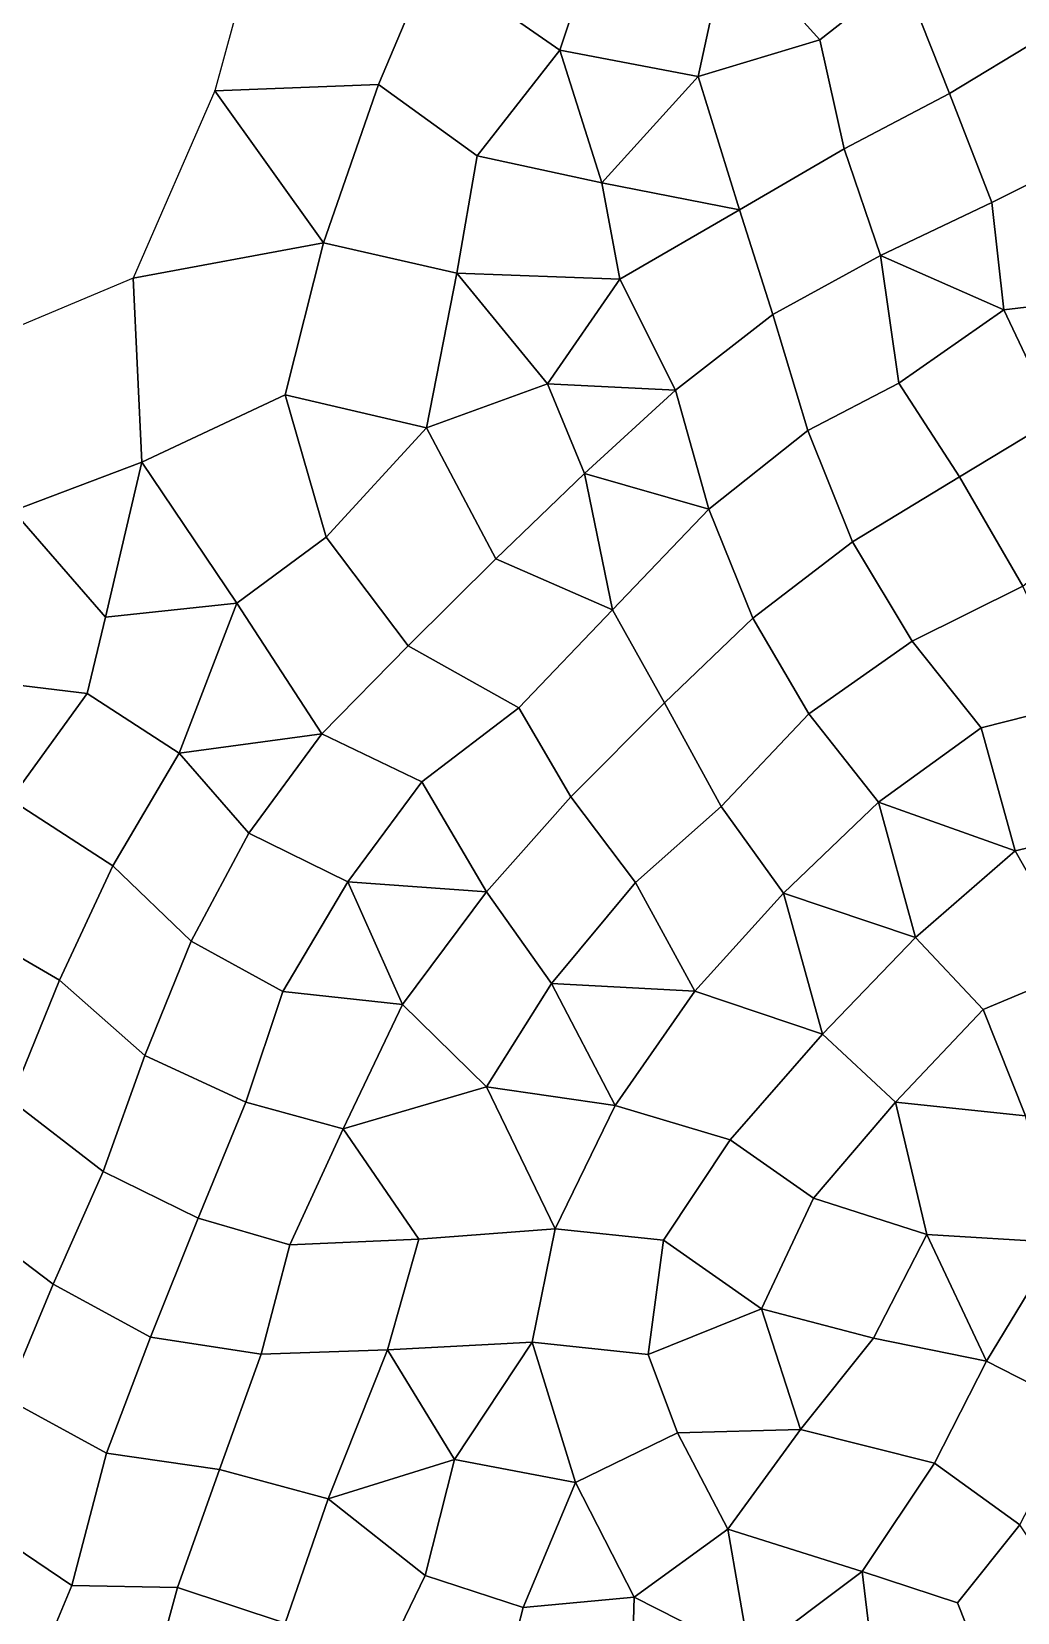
# Model space of a CAD drawing. Extents: x 391089 to 406232, y 6461839 to 6471033.
# Drawn here: x 403904.4 to 404025.1, y 6470149.3 to 6470342.9 of the extents above; entities that cross this region are included whole.
import ezdxf

# ---------------------------------------------------------------- set-up
doc = ezdxf.new("R2010")
doc.units = 0
for name, color, linetype in [('MESH_BOUND', 25, 'CONTINUOUS'), ('MESH_ELEMS', 18, 'CONTINUOUS'), ('MESH_NODES', 18, 'CONTINUOUS')]:
    doc.layers.add(name, color=color, linetype=linetype)

msp = doc.modelspace()

# ---------------------------------------------------------------- linework, layer by layer
at = {"layer": 'MESH_BOUND', "color": 25}
for points in [[(403933.807, 6470361.22, 3.65), (403926.854, 6470335.64, 4.252)], [(403926.854, 6470335.64, 4.252), (403916.842, 6470312.7, 4.678)], [(403916.842, 6470312.7, 4.678), (403892.413, 6470302.46, 6.967)]]:
    msp.add_polyline3d(points, dxfattribs=at)
at = {"layer": 'MESH_ELEMS', "color": 178}
for points in [[(403989.705, 6470354.33, 3.282), (404000.911, 6470341.88, 2.992), (404011.063, 6470349.84, 2.594), (404006.491, 6470364.37, 2.517)], [(404022.709, 6470356.35, 1.324), (404027.854, 6470342.03, 1.48), (404040.322, 6470350.1, 1.866), (404034.798, 6470364.03, 2.008)], [(403946.893, 6470336.43, 3.011), (403953.305, 6470351.6, 3.129), (403933.807, 6470361.22, 3.65), (403926.854, 6470335.64, 4.252)], [(403969.075, 6470340.62, 3.128), (403974.386, 6470356.69, 3.272), (403953.305, 6470351.6, 3.129), (403969.075, 6470340.62, 3.128)], [(403986.043, 6470337.42, 3.161), (403989.705, 6470354.33, 3.282), (403974.386, 6470356.69, 3.272), (403969.075, 6470340.62, 3.128)], [(404011.063, 6470349.84, 2.594), (404016.829, 6470335.32, 2.368), (404027.854, 6470342.03, 1.48), (404022.709, 6470356.35, 1.324)], [(403989.705, 6470354.33, 3.282), (403986.043, 6470337.42, 3.161), (404000.911, 6470341.88, 2.992), (403989.705, 6470354.33, 3.282)], [(403946.893, 6470336.43, 3.011), (403958.966, 6470327.7, 2.88), (403969.075, 6470340.62, 3.128), (403953.305, 6470351.6, 3.129)], [(404000.911, 6470341.88, 2.992), (404003.894, 6470328.54, 2.87), (404016.829, 6470335.32, 2.368), (404011.063, 6470349.84, 2.594)], [(404003.894, 6470328.54, 2.87), (404000.911, 6470341.88, 2.992), (403986.043, 6470337.42, 3.161), (403991.08, 6470321.1, 2.907)], [(404016.829, 6470335.32, 2.368), (404021.983, 6470321.97, 2.223), (404035.5, 6470328.7, 1.51), (404027.854, 6470342.03, 1.48)], [(403958.966, 6470327.7, 2.88), (403974.216, 6470324.38, 3.086), (403969.075, 6470340.62, 3.128), (403958.966, 6470327.7, 2.88)], [(403969.075, 6470340.62, 3.128), (403974.216, 6470324.38, 3.086), (403986.043, 6470337.42, 3.161), (403969.075, 6470340.62, 3.128)], [(403940.145, 6470317.03, 2.686), (403946.893, 6470336.43, 3.011), (403926.854, 6470335.64, 4.252), (403940.145, 6470317.03, 2.686)], [(403940.145, 6470317.03, 2.686), (403956.466, 6470313.32, 2.783), (403958.966, 6470327.7, 2.88), (403946.893, 6470336.43, 3.011)], [(403986.043, 6470337.42, 3.161), (403974.216, 6470324.38, 3.086), (403991.08, 6470321.1, 2.907), (403986.043, 6470337.42, 3.161)], [(403926.854, 6470335.64, 4.252), (403916.842, 6470312.7, 4.678), (403940.145, 6470317.03, 2.686), (403926.854, 6470335.64, 4.252)], [(404021.983, 6470321.97, 2.223), (404016.829, 6470335.32, 2.368), (404003.894, 6470328.54, 2.87), (404008.343, 6470315.49, 1.762)], [(404008.343, 6470315.49, 1.762), (404003.894, 6470328.54, 2.87), (403991.08, 6470321.1, 2.907), (403995.185, 6470308.25, 1.771)], [(404037.554, 6470310.5, 2.391), (404035.5, 6470328.7, 1.51), (404021.983, 6470321.97, 2.223), (404023.457, 6470308.84, 2.661)], [(403956.466, 6470313.32, 2.783), (403976.421, 6470312.6, 3.045), (403974.216, 6470324.38, 3.086), (403958.966, 6470327.7, 2.88)], [(403974.216, 6470324.38, 3.086), (403976.421, 6470312.6, 3.045), (403991.08, 6470321.1, 2.907), (403974.216, 6470324.38, 3.086)], [(403995.185, 6470308.25, 1.771), (403991.08, 6470321.1, 2.907), (403976.421, 6470312.6, 3.045), (403983.244, 6470299.01, 1.584)], [(404021.983, 6470321.97, 2.223), (404008.343, 6470315.49, 1.762), (404023.457, 6470308.84, 2.661), (404021.983, 6470321.97, 2.223)], [(403935.459, 6470298.41, 2.434), (403940.145, 6470317.03, 2.686), (403916.842, 6470312.7, 4.678), (403917.908, 6470290.19, 2.753)], [(403952.78, 6470294.4, 2.649), (403956.466, 6470313.32, 2.783), (403940.145, 6470317.03, 2.686), (403935.459, 6470298.41, 2.434)], [(404010.588, 6470299.85, 2.863), (404008.343, 6470315.49, 1.762), (403995.185, 6470308.25, 1.771), (403999.48, 6470294.08, 2.623)], [(404008.343, 6470315.49, 1.762), (404010.588, 6470299.85, 2.863), (404023.457, 6470308.84, 2.661), (404008.343, 6470315.49, 1.762)], [(403956.466, 6470313.32, 2.783), (403952.78, 6470294.4, 2.649), (403967.589, 6470299.77, 2.852), (403956.466, 6470313.32, 2.783)], [(403976.421, 6470312.6, 3.045), (403956.466, 6470313.32, 2.783), (403967.589, 6470299.77, 2.852), (403976.421, 6470312.6, 3.045)], [(403917.908, 6470290.19, 2.753), (403916.842, 6470312.7, 4.678), (403892.413, 6470302.46, 6.967), (403902.144, 6470284.22, 2.844)], [(403983.244, 6470299.01, 1.584), (403976.421, 6470312.6, 3.045), (403967.589, 6470299.77, 2.852), (403983.244, 6470299.01, 1.584)], [(404029.781, 6470295.5, 2.656), (404037.554, 6470310.5, 2.391), (404023.457, 6470308.84, 2.661), (404029.781, 6470295.5, 2.656)], [(403999.48, 6470294.08, 2.623), (403995.185, 6470308.25, 1.771), (403983.244, 6470299.01, 1.584), (403987.339, 6470284.43, 2.498)], [(404018.028, 6470288.4, 2.907), (404029.781, 6470295.5, 2.656), (404023.457, 6470308.84, 2.661), (404010.588, 6470299.85, 2.863)], [(403952.78, 6470294.4, 2.649), (403961.235, 6470278.34, 1.15), (403972.118, 6470288.8, 1.785), (403967.589, 6470299.77, 2.852)], [(403972.118, 6470288.8, 1.785), (403983.244, 6470299.01, 1.584), (403967.589, 6470299.77, 2.852), (403972.118, 6470288.8, 1.785)], [(403999.48, 6470294.08, 2.623), (404004.923, 6470280.41, 2.756), (404018.028, 6470288.4, 2.907), (404010.588, 6470299.85, 2.863)], [(403940.459, 6470280.98, 2.552), (403935.459, 6470298.41, 2.434), (403917.908, 6470290.19, 2.753), (403929.541, 6470272.92, 2.506)], [(403940.459, 6470280.98, 2.552), (403952.78, 6470294.4, 2.649), (403935.459, 6470298.41, 2.434), (403940.459, 6470280.98, 2.552)], [(403983.244, 6470299.01, 1.584), (403972.118, 6470288.8, 1.785), (403987.339, 6470284.43, 2.498), (403983.244, 6470299.01, 1.584)], [(404018.028, 6470288.4, 2.907), (404025.809, 6470275.01, 2.686), (404037.281, 6470284.68, 2.596), (404029.781, 6470295.5, 2.656)], [(403961.235, 6470278.34, 1.15), (403952.78, 6470294.4, 2.649), (403940.459, 6470280.98, 2.552), (403950.529, 6470267.69, 1.162)], [(403987.339, 6470284.43, 2.498), (403992.742, 6470271.07, 2.699), (404004.923, 6470280.41, 2.756), (403999.48, 6470294.08, 2.623)], [(403917.908, 6470290.19, 2.753), (403902.144, 6470284.22, 2.844), (403913.455, 6470271.21, 2.503), (403917.908, 6470290.19, 2.753)], [(403913.455, 6470271.21, 2.503), (403929.541, 6470272.92, 2.506), (403917.908, 6470290.19, 2.753), (403913.455, 6470271.21, 2.503)], [(403975.546, 6470272.12, 2.644), (403972.118, 6470288.8, 1.785), (403961.235, 6470278.34, 1.15), (403975.546, 6470272.12, 2.644)], [(403972.118, 6470288.8, 1.785), (403975.546, 6470272.12, 2.644), (403987.339, 6470284.43, 2.498), (403972.118, 6470288.8, 1.785)], [(404012.224, 6470268.27, 2.564), (404025.809, 6470275.01, 2.686), (404018.028, 6470288.4, 2.907), (404004.923, 6470280.41, 2.756)], [(403895.318, 6470263.79, 2.901), (403911.186, 6470261.87, 2.482), (403913.455, 6470271.21, 2.503), (403902.144, 6470284.22, 2.844)], [(403992.742, 6470271.07, 2.699), (403987.339, 6470284.43, 2.498), (403975.546, 6470272.12, 2.644), (403981.888, 6470260.7, 2.53)], [(403950.529, 6470267.69, 1.162), (403940.459, 6470280.98, 2.552), (403929.541, 6470272.92, 2.506), (403939.937, 6470256.93, 2.208)], [(404012.224, 6470268.27, 2.564), (404004.923, 6470280.41, 2.756), (403992.742, 6470271.07, 2.699), (403999.577, 6470259.36, 2.687)], [(403964.077, 6470260.11, 2.689), (403975.546, 6470272.12, 2.644), (403961.235, 6470278.34, 1.15), (403950.529, 6470267.69, 1.162)], [(404020.678, 6470257.66, 2.898), (404032.444, 6470260.64, 2.595), (404025.809, 6470275.01, 2.686), (404012.224, 6470268.27, 2.564)], [(403929.541, 6470272.92, 2.506), (403913.455, 6470271.21, 2.503), (403911.186, 6470261.87, 2.482), (403922.484, 6470254.57, 2.503)], [(403922.484, 6470254.57, 2.503), (403939.937, 6470256.93, 2.208), (403929.541, 6470272.92, 2.506), (403922.484, 6470254.57, 2.503)], [(403964.077, 6470260.11, 2.689), (403970.434, 6470249.22, 2.523), (403981.888, 6470260.7, 2.53), (403975.546, 6470272.12, 2.644)], [(403981.888, 6470260.7, 2.53), (403988.833, 6470248.03, 2.546), (403999.577, 6470259.36, 2.687), (403992.742, 6470271.07, 2.699)], [(404008.116, 6470248.57, 2.674), (404020.678, 6470257.66, 2.898), (404012.224, 6470268.27, 2.564), (403999.577, 6470259.36, 2.687)], [(403952.186, 6470251.03, 2.667), (403964.077, 6470260.11, 2.689), (403950.529, 6470267.69, 1.162), (403939.937, 6470256.93, 2.208)], [(403901.804, 6470248.88, 2.516), (403911.186, 6470261.87, 2.482), (403895.318, 6470263.79, 2.901), (403901.804, 6470248.88, 2.516)], [(403911.186, 6470261.87, 2.482), (403901.804, 6470248.88, 2.516), (403914.342, 6470240.76, 2.447), (403922.484, 6470254.57, 2.503)], [(403970.434, 6470249.22, 2.523), (403978.36, 6470238.72, 2.554), (403988.833, 6470248.03, 2.546), (403981.888, 6470260.7, 2.53)], [(404024.843, 6470242.6, 2.728), (404039.171, 6470245.92, 2.524), (404032.444, 6470260.64, 2.595), (404020.678, 6470257.66, 2.898)], [(403952.186, 6470251.03, 2.667), (403960.116, 6470237.56, 2.457), (403970.434, 6470249.22, 2.523), (403964.077, 6470260.11, 2.689)], [(403988.833, 6470248.03, 2.546), (403996.493, 6470237.4, 2.775), (404008.116, 6470248.57, 2.674), (403999.577, 6470259.36, 2.687)], [(403922.484, 6470254.57, 2.503), (403930.998, 6470244.77, 2.008), (403939.937, 6470256.93, 2.208), (403922.484, 6470254.57, 2.503)], [(403943.112, 6470238.8, 2.483), (403952.186, 6470251.03, 2.667), (403939.937, 6470256.93, 2.208), (403930.998, 6470244.77, 2.008)], [(404024.843, 6470242.6, 2.728), (404020.678, 6470257.66, 2.898), (404008.116, 6470248.57, 2.674), (404024.843, 6470242.6, 2.728)], [(403914.342, 6470240.76, 2.447), (403923.942, 6470231.52, 1.858), (403930.998, 6470244.77, 2.008), (403922.484, 6470254.57, 2.503)], [(403952.186, 6470251.03, 2.667), (403943.112, 6470238.8, 2.483), (403960.116, 6470237.56, 2.457), (403952.186, 6470251.03, 2.667)], [(403896.903, 6470233.1, 2.718), (403907.799, 6470226.74, 2.291), (403914.342, 6470240.76, 2.447), (403901.804, 6470248.88, 2.516)], [(403960.116, 6470237.56, 2.457), (403968.071, 6470226.36, 2.463), (403978.36, 6470238.72, 2.554), (403970.434, 6470249.22, 2.523)], [(403978.36, 6470238.72, 2.554), (403985.603, 6470225.41, 2.398), (403996.493, 6470237.4, 2.775), (403988.833, 6470248.03, 2.546)], [(404012.648, 6470231.99, 2.852), (404008.116, 6470248.57, 2.674), (403996.493, 6470237.4, 2.775), (404012.648, 6470231.99, 2.852)], [(404012.648, 6470231.99, 2.852), (404024.843, 6470242.6, 2.728), (404008.116, 6470248.57, 2.674), (404012.648, 6470231.99, 2.852)], [(404033.016, 6470228.23, 2.86), (404046.519, 6470231.01, 2.534), (404039.171, 6470245.92, 2.524), (404024.843, 6470242.6, 2.728)], [(403935.183, 6470225.36, 2.47), (403943.112, 6470238.8, 2.483), (403930.998, 6470244.77, 2.008), (403923.942, 6470231.52, 1.858)], [(404020.931, 6470223.15, 2.765), (404033.016, 6470228.23, 2.86), (404024.843, 6470242.6, 2.728), (404012.648, 6470231.99, 2.852)], [(403923.942, 6470231.52, 1.858), (403914.342, 6470240.76, 2.447), (403907.799, 6470226.74, 2.291), (403918.26, 6470217.54, 1.788)], [(403943.112, 6470238.8, 2.483), (403935.183, 6470225.36, 2.47), (403949.841, 6470223.79, 2.387), (403943.112, 6470238.8, 2.483)], [(403960.116, 6470237.56, 2.457), (403943.112, 6470238.8, 2.483), (403949.841, 6470223.79, 2.387), (403960.116, 6470237.56, 2.457)], [(403968.071, 6470226.36, 2.463), (403960.116, 6470237.56, 2.457), (403949.841, 6470223.79, 2.387), (403960.114, 6470213.71, 2.52)], [(403985.603, 6470225.41, 2.398), (403978.36, 6470238.72, 2.554), (403968.071, 6470226.36, 2.463), (403985.603, 6470225.41, 2.398)], [(404001.269, 6470220.15, 2.498), (403996.493, 6470237.4, 2.775), (403985.603, 6470225.41, 2.398), (404001.269, 6470220.15, 2.498)], [(404001.269, 6470220.15, 2.498), (404012.648, 6470231.99, 2.852), (403996.493, 6470237.4, 2.775), (404001.269, 6470220.15, 2.498)], [(403890.239, 6470220.4, 2.759), (403901.857, 6470212.06, 2.444), (403907.799, 6470226.74, 2.291), (403896.903, 6470233.1, 2.718)], [(403935.183, 6470225.36, 2.47), (403923.942, 6470231.52, 1.858), (403918.26, 6470217.54, 1.788), (403930.625, 6470211.81, 2.336)], [(404012.648, 6470231.99, 2.852), (404001.269, 6470220.15, 2.498), (404010.182, 6470211.81, 2.653), (404020.931, 6470223.15, 2.765)], [(404038.437, 6470214.51, 2.783), (404033.016, 6470228.23, 2.86), (404020.931, 6470223.15, 2.765), (404026.13, 6470210.16, 2.749)], [(403901.857, 6470212.06, 2.444), (403913.181, 6470203.32, 1.666), (403918.26, 6470217.54, 1.788), (403907.799, 6470226.74, 2.291)], [(403960.114, 6470213.71, 2.52), (403975.885, 6470211.41, 2.45), (403968.071, 6470226.36, 2.463), (403960.114, 6470213.71, 2.52)], [(403968.071, 6470226.36, 2.463), (403975.885, 6470211.41, 2.45), (403985.603, 6470225.41, 2.398), (403968.071, 6470226.36, 2.463)], [(403942.563, 6470208.56, 2.249), (403949.841, 6470223.79, 2.387), (403935.183, 6470225.36, 2.47), (403930.625, 6470211.81, 2.336)], [(403949.841, 6470223.79, 2.387), (403942.563, 6470208.56, 2.249), (403960.114, 6470213.71, 2.52), (403949.841, 6470223.79, 2.387)], [(403989.957, 6470207.2, 2.4), (404001.269, 6470220.15, 2.498), (403985.603, 6470225.41, 2.398), (403975.885, 6470211.41, 2.45)], [(404026.13, 6470210.16, 2.749), (404020.931, 6470223.15, 2.765), (404010.182, 6470211.81, 2.653), (404026.13, 6470210.16, 2.749)], [(404001.269, 6470220.15, 2.498), (403989.957, 6470207.2, 2.4), (404000.173, 6470200.05, 2.526), (404010.182, 6470211.81, 2.653)], [(403913.181, 6470203.32, 1.666), (403924.816, 6470197.6, 2.396), (403930.625, 6470211.81, 2.336), (403918.26, 6470217.54, 1.788)], [(403951.836, 6470195.04, 2.278), (403968.518, 6470196.29, 2.403), (403960.114, 6470213.71, 2.52), (403942.563, 6470208.56, 2.249)], [(403975.885, 6470211.41, 2.45), (403960.114, 6470213.71, 2.52), (403968.518, 6470196.29, 2.403), (403975.885, 6470211.41, 2.45)], [(403896.027, 6470197.85, 2.386), (403907.03, 6470189.53, 1.376), (403913.181, 6470203.32, 1.666), (403901.857, 6470212.06, 2.444)], [(403936.009, 6470194.33, 2.009), (403942.563, 6470208.56, 2.249), (403930.625, 6470211.81, 2.336), (403924.816, 6470197.6, 2.396)], [(403981.777, 6470194.9, 2.411), (403989.957, 6470207.2, 2.4), (403975.885, 6470211.41, 2.45), (403968.518, 6470196.29, 2.403)], [(404000.173, 6470200.05, 2.526), (404014.042, 6470195.61, 2.858), (404010.182, 6470211.81, 2.653), (404000.173, 6470200.05, 2.526)], [(404014.042, 6470195.61, 2.858), (404030.142, 6470194.65, 2.943), (404026.13, 6470210.16, 2.749), (404010.182, 6470211.81, 2.653)], [(403951.836, 6470195.04, 2.278), (403942.563, 6470208.56, 2.249), (403936.009, 6470194.33, 2.009), (403951.836, 6470195.04, 2.278)], [(403981.777, 6470194.9, 2.411), (403993.798, 6470186.52, 2.606), (404000.173, 6470200.05, 2.526), (403989.957, 6470207.2, 2.4)], [(403907.03, 6470189.53, 1.376), (403918.961, 6470183.04, 2.325), (403924.816, 6470197.6, 2.396), (403913.181, 6470203.32, 1.666)], [(404007.497, 6470182.93, 2.889), (404014.042, 6470195.61, 2.858), (404000.173, 6470200.05, 2.526), (403993.798, 6470186.52, 2.606)], [(403890.479, 6470183.5, 2.189), (403901.257, 6470175.58, 1.625), (403907.03, 6470189.53, 1.376), (403896.027, 6470197.85, 2.386)], [(403924.816, 6470197.6, 2.396), (403918.961, 6470183.04, 2.325), (403932.529, 6470180.96, 1.851), (403936.009, 6470194.33, 2.009)], [(403947.969, 6470181.48, 2.429), (403951.836, 6470195.04, 2.278), (403936.009, 6470194.33, 2.009), (403932.529, 6470180.96, 1.851)], [(403965.692, 6470182.41, 2.693), (403968.518, 6470196.29, 2.403), (403951.836, 6470195.04, 2.278), (403947.969, 6470181.48, 2.429)], [(403979.908, 6470180.92, 2.54), (403981.777, 6470194.9, 2.411), (403968.518, 6470196.29, 2.403), (403965.692, 6470182.41, 2.693)], [(403981.777, 6470194.9, 2.411), (403979.908, 6470180.92, 2.54), (403993.798, 6470186.52, 2.606), (403981.777, 6470194.9, 2.411)], [(404007.497, 6470182.93, 2.889), (404021.325, 6470180.1, 2.983), (404014.042, 6470195.61, 2.858), (404007.497, 6470182.93, 2.889)], [(404014.042, 6470195.61, 2.858), (404021.325, 6470180.1, 2.983), (404030.142, 6470194.65, 2.943), (404014.042, 6470195.61, 2.858)], [(404040.791, 6470184.98, 2.757), (404030.142, 6470194.65, 2.943), (404021.325, 6470180.1, 2.983), (404032.771, 6470174.28, 3.032)], [(403901.257, 6470175.58, 1.625), (403913.585, 6470168.84, 2.191), (403918.961, 6470183.04, 2.325), (403907.03, 6470189.53, 1.376)], [(403993.798, 6470186.52, 2.606), (403979.908, 6470180.92, 2.54), (403983.499, 6470171.31, 2.598), (403998.574, 6470171.74, 2.724)], [(404007.497, 6470182.93, 2.889), (403993.798, 6470186.52, 2.606), (403998.574, 6470171.74, 2.724), (404007.497, 6470182.93, 2.889)], [(403927.394, 6470166.85, 2.035), (403932.529, 6470180.96, 1.851), (403918.961, 6470183.04, 2.325), (403913.585, 6470168.84, 2.191)], [(403940.706, 6470163.24, 2.518), (403947.969, 6470181.48, 2.429), (403932.529, 6470180.96, 1.851), (403927.394, 6470166.85, 2.035)], [(403940.706, 6470163.24, 2.518), (403956.208, 6470168.08, 2.541), (403947.969, 6470181.48, 2.429), (403940.706, 6470163.24, 2.518)], [(403965.692, 6470182.41, 2.693), (403947.969, 6470181.48, 2.429), (403956.208, 6470168.08, 2.541), (403965.692, 6470182.41, 2.693)], [(403956.208, 6470168.08, 2.541), (403971.004, 6470165.24, 2.747), (403965.692, 6470182.41, 2.693), (403956.208, 6470168.08, 2.541)], [(403979.908, 6470180.92, 2.54), (403965.692, 6470182.41, 2.693), (403971.004, 6470165.24, 2.747), (403983.499, 6470171.31, 2.598)], [(404014.987, 6470167.63, 2.857), (404021.325, 6470180.1, 2.983), (404007.497, 6470182.93, 2.889), (403998.574, 6470171.74, 2.724)], [(404014.987, 6470167.63, 2.857), (404025.407, 6470160.06, 2.794), (404032.771, 6470174.28, 3.032), (404021.325, 6470180.1, 2.983)], [(403913.585, 6470168.84, 2.191), (403901.257, 6470175.58, 1.625), (403896.432, 6470161.32, 1.63), (403909.317, 6470152.65, 2.199)], [(403983.499, 6470171.31, 2.598), (403989.654, 6470159.55, 2.671), (403998.574, 6470171.74, 2.724), (403983.499, 6470171.31, 2.598)], [(404006.125, 6470154.36, 2.666), (404014.987, 6470167.63, 2.857), (403998.574, 6470171.74, 2.724), (403989.654, 6470159.55, 2.671)], [(403983.499, 6470171.31, 2.598), (403971.004, 6470165.24, 2.747), (403978.176, 6470151.2, 2.678), (403989.654, 6470159.55, 2.671)], [(403922.278, 6470152.4, 2.063), (403927.394, 6470166.85, 2.035), (403913.585, 6470168.84, 2.191), (403909.317, 6470152.65, 2.199)], [(403952.588, 6470153.85, 2.473), (403956.208, 6470168.08, 2.541), (403940.706, 6470163.24, 2.518), (403952.588, 6470153.85, 2.473)], [(403952.588, 6470153.85, 2.473), (403964.597, 6470149.95, 2.653), (403971.004, 6470165.24, 2.747), (403956.208, 6470168.08, 2.541)], [(404017.779, 6470150.52, 2.863), (404025.407, 6470160.06, 2.794), (404014.987, 6470167.63, 2.857), (404006.125, 6470154.36, 2.666)], [(403935.47, 6470148, 2.418), (403940.706, 6470163.24, 2.518), (403927.394, 6470166.85, 2.035), (403922.278, 6470152.4, 2.063)], [(403971.004, 6470165.24, 2.747), (403964.597, 6470149.95, 2.653), (403978.176, 6470151.2, 2.678), (403971.004, 6470165.24, 2.747)], [(403935.47, 6470148, 2.418), (403946.479, 6470141.22, 2.501), (403952.588, 6470153.85, 2.473), (403940.706, 6470163.24, 2.518)], [(403909.317, 6470152.65, 2.199), (403896.432, 6470161.32, 1.63), (403893.598, 6470146.49, 1.814), (403904.01, 6470139.9, 2.335)], [(404033.732, 6470147.48, 3.083), (404025.407, 6470160.06, 2.794), (404017.779, 6470150.52, 2.863), (404021.789, 6470140.44, 2.817)], [(403989.654, 6470159.55, 2.671), (403978.176, 6470151.2, 2.678), (403992.364, 6470144.01, 2.524), (403989.654, 6470159.55, 2.671)], [(403992.364, 6470144.01, 2.524), (404006.125, 6470154.36, 2.666), (403989.654, 6470159.55, 2.671), (403992.364, 6470144.01, 2.524)], [(404008.358, 6470135.75, 2.908), (404006.125, 6470154.36, 2.666), (403992.364, 6470144.01, 2.524), (404008.358, 6470135.75, 2.908)], [(404017.779, 6470150.52, 2.863), (404006.125, 6470154.36, 2.666), (404008.358, 6470135.75, 2.908), (404021.789, 6470140.44, 2.817)], [(403918.486, 6470138.46, 2.218), (403922.278, 6470152.4, 2.063), (403909.317, 6470152.65, 2.199), (403904.01, 6470139.9, 2.335)], [(403929.387, 6470135.52, 2.279), (403935.47, 6470148, 2.418), (403922.278, 6470152.4, 2.063), (403918.486, 6470138.46, 2.218)], [(403946.479, 6470141.22, 2.501), (403961.142, 6470136.48, 2.772), (403964.597, 6470149.95, 2.653), (403952.588, 6470153.85, 2.473)], [(403977.728, 6470135.51, 2.563), (403978.176, 6470151.2, 2.678), (403964.597, 6470149.95, 2.653), (403961.142, 6470136.48, 2.772)], [(403977.728, 6470135.51, 2.563), (403992.364, 6470144.01, 2.524), (403978.176, 6470151.2, 2.678), (403977.728, 6470135.51, 2.563)]]:
    msp.add_3dface(points, dxfattribs=at)
at = {"layer": 'MESH_NODES', "color": 18}
for p in [(404000.911, 6470341.88, 2.992), (403969.075, 6470340.62, 3.128), (403946.893, 6470336.43, 3.011), (403986.043, 6470337.42, 3.161), (403926.854, 6470335.64, 4.252), (404016.829, 6470335.32, 2.368), (404003.894, 6470328.54, 2.87), (403958.966, 6470327.7, 2.88), (403974.216, 6470324.38, 3.086), (403991.08, 6470321.1, 2.907), (404021.983, 6470321.97, 2.223), (403940.145, 6470317.03, 2.686), (404008.343, 6470315.49, 1.762), (403956.466, 6470313.32, 2.783), (403916.842, 6470312.7, 4.678), (403976.421, 6470312.6, 3.045), (403995.185, 6470308.25, 1.771), (404023.457, 6470308.84, 2.661), (403967.589, 6470299.77, 2.852), (404010.588, 6470299.85, 2.863), (403935.459, 6470298.41, 2.434), (403983.244, 6470299.01, 1.584), (403952.78, 6470294.4, 2.649), (403999.48, 6470294.08, 2.623), (403917.908, 6470290.19, 2.753), (403972.118, 6470288.8, 1.785), (404018.028, 6470288.4, 2.907), (403987.339, 6470284.43, 2.498), (403940.459, 6470280.98, 2.552), (404004.923, 6470280.41, 2.756), (403961.235, 6470278.34, 1.15), (403929.541, 6470272.92, 2.506), (403975.546, 6470272.12, 2.644), (403913.455, 6470271.21, 2.503), (403992.742, 6470271.07, 2.699), (404012.224, 6470268.27, 2.564), (403950.529, 6470267.69, 1.162), (403911.186, 6470261.87, 2.482), (403981.888, 6470260.7, 2.53), (403964.077, 6470260.11, 2.689), (403999.577, 6470259.36, 2.687), (403939.937, 6470256.93, 2.208), (404020.678, 6470257.66, 2.898), (403922.484, 6470254.57, 2.503), (403952.186, 6470251.03, 2.667), (403970.434, 6470249.22, 2.523), (403988.833, 6470248.03, 2.546), (404008.116, 6470248.57, 2.674), (403930.998, 6470244.77, 2.008), (404024.843, 6470242.6, 2.728), (403914.342, 6470240.76, 2.447), (403943.112, 6470238.8, 2.483), (403960.116, 6470237.56, 2.457), (403978.36, 6470238.72, 2.554), (403996.493, 6470237.4, 2.775), (403923.942, 6470231.52, 1.858), (404012.648, 6470231.99, 2.852), (403907.799, 6470226.74, 2.291), (403968.071, 6470226.36, 2.463), (403935.183, 6470225.36, 2.47), (403949.841, 6470223.79, 2.387), (403985.603, 6470225.41, 2.398), (404020.931, 6470223.15, 2.765), (404001.269, 6470220.15, 2.498), (403918.26, 6470217.54, 1.788), (403960.114, 6470213.71, 2.52), (403930.625, 6470211.81, 2.336), (403975.885, 6470211.41, 2.45), (404010.182, 6470211.81, 2.653), (403942.563, 6470208.56, 2.249), (403989.957, 6470207.2, 2.4), (403913.181, 6470203.32, 1.666), (404000.173, 6470200.05, 2.526), (403924.816, 6470197.6, 2.396), (403951.836, 6470195.04, 2.278), (403968.518, 6470196.29, 2.403), (403981.777, 6470194.9, 2.411), (404014.042, 6470195.61, 2.858), (403936.009, 6470194.33, 2.009), (403907.03, 6470189.53, 1.376), (403993.798, 6470186.52, 2.606), (403918.961, 6470183.04, 2.325), (403947.969, 6470181.48, 2.429), (403965.692, 6470182.41, 2.693), (404007.497, 6470182.93, 2.889), (403932.529, 6470180.96, 1.851), (403979.908, 6470180.92, 2.54), (404021.325, 6470180.1, 2.983), (403998.574, 6470171.74, 2.724), (403983.499, 6470171.31, 2.598), (403913.585, 6470168.84, 2.191), (403956.208, 6470168.08, 2.541), (404014.987, 6470167.63, 2.857), (403927.394, 6470166.85, 2.035), (403971.004, 6470165.24, 2.747), (403940.706, 6470163.24, 2.518), (403989.654, 6470159.55, 2.671), (404006.125, 6470154.36, 2.666), (403909.317, 6470152.65, 2.199), (403922.278, 6470152.4, 2.063), (403952.588, 6470153.85, 2.473), (403978.176, 6470151.2, 2.678), (404017.779, 6470150.52, 2.863), (403964.597, 6470149.95, 2.653)]:
    msp.add_point(p, dxfattribs=at)

doc.saveas('drawing.dxf')
